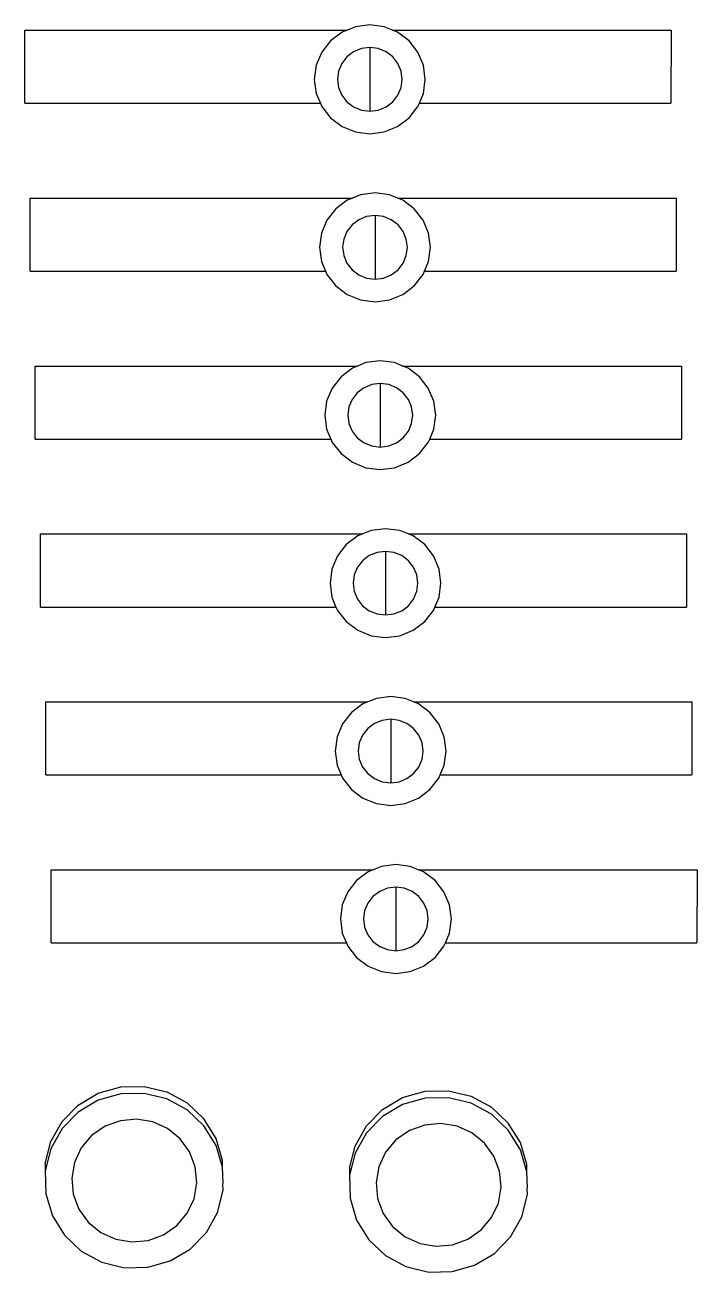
# Model space of a CAD drawing. Extents: x 3485972 to 3601240, y -625657 to -591207.
# Drawn here: x 3510479.8 to 3510539.7, y -597132.3 to -597021.1 of the extents above; entities that cross this region are included whole.
import ezdxf

# ---------------------------------------------------------------- set-up
doc = ezdxf.new("R2010")
doc.units = 0
doc.header["$LTSCALE"] = 6
doc.header["$MEASUREMENT"] = 0
doc.layers.add('medical equipment', color=171, linetype='CONTINUOUS', lineweight=25)

msp = doc.modelspace()

# ---------------------------------------------------------------- linework, layer by layer
at = {"layer": 'medical equipment'}
for p, q in [((3510510.56, -597021.12), (3510509.28, -597021.29)), ((3510511.84, -597021.29), (3510510.56, -597021.12)), ((3510479.82, -597028.1), (3510479.82, -597021.59)), ((3510479.82, -597021.59), (3510508.53, -597021.59)), ((3510508.08, -597021.77), (3510507.06, -597022.54)), ((3510508.53, -597021.59), (3510508.08, -597021.77)), ((3510509.28, -597021.29), (3510508.53, -597021.59)), ((3510512.59, -597021.59), (3510511.84, -597021.29)), ((3510512.59, -597021.59), (3510537.4, -597021.59)), ((3510513.03, -597021.77), (3510512.59, -597021.59)), ((3510514.06, -597022.54), (3510513.03, -597021.77)), ((3510537.4, -597021.59), (3510537.39, -597028.1)), ((3510507.06, -597022.54), (3510506.27, -597023.55)), ((3510509.81, -597023.23), (3510509.11, -597023.52)), ((3510510.56, -597023.14), (3510509.81, -597023.23)), ((3510511.31, -597023.23), (3510510.56, -597023.14)), ((3510510.56, -597023.14), (3510510.56, -597028.8)), ((3510512, -597023.52), (3510511.31, -597023.23)), ((3510514.84, -597023.55), (3510514.06, -597022.54)), ((3510506.27, -597023.55), (3510505.78, -597024.71)), ((3510508.05, -597024.55), (3510507.77, -597025.24)), ((3510508.51, -597023.97), (3510508.05, -597024.55)), ((3510509.11, -597023.52), (3510508.51, -597023.97)), ((3510512.6, -597023.97), (3510512, -597023.52)), ((3510513.06, -597024.55), (3510512.6, -597023.97)), ((3510513.35, -597025.24), (3510513.06, -597024.55)), ((3510515.34, -597024.71), (3510514.84, -597023.55)), ((3510505.78, -597024.71), (3510505.61, -597025.97)), ((3510507.77, -597025.24), (3510507.67, -597025.97)), ((3510513.45, -597025.97), (3510513.35, -597025.24)), ((3510515.5, -597025.97), (3510515.34, -597024.71)), ((3510505.61, -597025.97), (3510505.78, -597027.23)), ((3510507.67, -597025.97), (3510507.77, -597026.7)), ((3510507.77, -597026.7), (3510508.05, -597027.39)), ((3510513.06, -597027.39), (3510513.35, -597026.7)), ((3510513.35, -597026.7), (3510513.45, -597025.97)), ((3510515.34, -597027.23), (3510515.5, -597025.97)), ((3510505.78, -597027.23), (3510506.15, -597028.1)), ((3510508.05, -597027.39), (3510508.51, -597027.97)), ((3510512.6, -597027.97), (3510513.06, -597027.39)), ((3510514.97, -597028.1), (3510515.34, -597027.23)), ((3510479.82, -597028.1), (3510506.15, -597028.1)), ((3510506.15, -597028.1), (3510506.27, -597028.4)), ((3510506.27, -597028.4), (3510507.06, -597029.4)), ((3510508.51, -597027.97), (3510509.11, -597028.43)), ((3510509.11, -597028.43), (3510509.81, -597028.71)), ((3510509.81, -597028.71), (3510510.56, -597028.8)), ((3510510.56, -597028.8), (3510511.31, -597028.71)), ((3510511.31, -597028.71), (3510512, -597028.43)), ((3510512, -597028.43), (3510512.6, -597027.97)), ((3510514.06, -597029.4), (3510514.84, -597028.4)), ((3510514.84, -597028.4), (3510514.97, -597028.1)), ((3510514.97, -597028.1), (3510537.39, -597028.1)), ((3510507.06, -597029.4), (3510508.08, -597030.17)), ((3510513.03, -597030.17), (3510514.06, -597029.4)), ((3510508.08, -597030.17), (3510509.28, -597030.66)), ((3510509.28, -597030.66), (3510510.56, -597030.82)), ((3510510.56, -597030.82), (3510511.84, -597030.66)), ((3510511.84, -597030.66), (3510513.03, -597030.17)), ((3510480.29, -597036.56), (3510509, -597036.56)), ((3510480.29, -597043.07), (3510480.29, -597036.56)), ((3510508.55, -597036.74), (3510507.53, -597037.51)), ((3510509, -597036.56), (3510508.55, -597036.74)), ((3510509.74, -597036.25), (3510509, -597036.56)), ((3510511.02, -597036.09), (3510509.74, -597036.25)), ((3510512.3, -597036.25), (3510511.02, -597036.09)), ((3510513.05, -597036.56), (3510512.3, -597036.25)), ((3510513.05, -597036.56), (3510537.86, -597036.56)), ((3510513.5, -597036.74), (3510513.05, -597036.56)), ((3510514.52, -597037.51), (3510513.5, -597036.74)), ((3510537.86, -597036.56), (3510537.85, -597043.07)), ((3510507.53, -597037.51), (3510506.74, -597038.51)), ((3510515.31, -597038.51), (3510514.52, -597037.51)), ((3510506.74, -597038.51), (3510506.24, -597039.68)), ((3510508.98, -597038.93), (3510508.52, -597039.52)), ((3510509.58, -597038.48), (3510508.98, -597038.93)), ((3510510.27, -597038.2), (3510509.58, -597038.48)), ((3510511.02, -597038.1), (3510510.27, -597038.2)), ((3510511.77, -597038.2), (3510511.02, -597038.1)), ((3510511.02, -597038.1), (3510511.02, -597043.77)), ((3510512.47, -597038.48), (3510511.77, -597038.2)), ((3510513.07, -597038.93), (3510512.47, -597038.48)), ((3510513.53, -597039.52), (3510513.07, -597038.93)), ((3510515.8, -597039.68), (3510515.31, -597038.51)), ((3510506.24, -597039.68), (3510506.08, -597040.94)), ((3510508.52, -597039.52), (3510508.23, -597040.2)), ((3510513.81, -597040.2), (3510513.53, -597039.52)), ((3510515.97, -597040.94), (3510515.8, -597039.68)), ((3510506.08, -597040.94), (3510506.24, -597042.19)), ((3510508.23, -597040.2), (3510508.13, -597040.94)), ((3510508.13, -597040.94), (3510508.23, -597041.67)), ((3510513.91, -597040.94), (3510513.81, -597040.2)), ((3510513.81, -597041.67), (3510513.91, -597040.94)), ((3510515.8, -597042.19), (3510515.97, -597040.94)), ((3510506.24, -597042.19), (3510506.61, -597043.07)), ((3510508.23, -597041.67), (3510508.52, -597042.35)), ((3510513.53, -597042.35), (3510513.81, -597041.67)), ((3510515.43, -597043.07), (3510515.8, -597042.19)), ((3510480.29, -597043.07), (3510506.61, -597043.07)), ((3510506.61, -597043.07), (3510506.74, -597043.36)), ((3510506.74, -597043.36), (3510507.53, -597044.37)), ((3510508.52, -597042.35), (3510508.98, -597042.94)), ((3510508.98, -597042.94), (3510509.58, -597043.39)), ((3510509.58, -597043.39), (3510510.27, -597043.68)), ((3510511.77, -597043.68), (3510512.47, -597043.39)), ((3510512.47, -597043.39), (3510513.07, -597042.94)), ((3510513.07, -597042.94), (3510513.53, -597042.35)), ((3510514.52, -597044.37), (3510515.31, -597043.36)), ((3510515.31, -597043.36), (3510515.43, -597043.07)), ((3510515.43, -597043.07), (3510537.85, -597043.07)), ((3510507.53, -597044.37), (3510508.55, -597045.14)), ((3510510.27, -597043.68), (3510511.02, -597043.77)), ((3510511.02, -597043.77), (3510511.77, -597043.68)), ((3510513.5, -597045.14), (3510514.52, -597044.37)), ((3510508.55, -597045.14), (3510509.74, -597045.62)), ((3510509.74, -597045.62), (3510511.02, -597045.79)), ((3510511.02, -597045.79), (3510512.3, -597045.62)), ((3510512.3, -597045.62), (3510513.5, -597045.14)), ((3510510.21, -597051.22), (3510509.46, -597051.52)), ((3510511.49, -597051.05), (3510510.21, -597051.22)), ((3510512.77, -597051.22), (3510511.49, -597051.05)), ((3510513.51, -597051.52), (3510512.77, -597051.22)), ((3510480.75, -597058.03), (3510480.75, -597051.52)), ((3510480.75, -597051.52), (3510509.46, -597051.52)), ((3510509.01, -597051.7), (3510507.99, -597052.47)), ((3510509.46, -597051.52), (3510509.01, -597051.7)), ((3510513.51, -597051.52), (3510538.32, -597051.52)), ((3510513.96, -597051.7), (3510513.51, -597051.52)), ((3510514.98, -597052.47), (3510513.96, -597051.7)), ((3510538.32, -597051.52), (3510538.32, -597058.03)), ((3510507.99, -597052.47), (3510507.2, -597053.48)), ((3510510.04, -597053.45), (3510509.44, -597053.9)), ((3510510.74, -597053.17), (3510510.04, -597053.45)), ((3510511.49, -597053.07), (3510510.74, -597053.17)), ((3510512.24, -597053.17), (3510511.49, -597053.07)), ((3510511.49, -597053.07), (3510511.49, -597058.74)), ((3510512.93, -597053.45), (3510512.24, -597053.17)), ((3510513.53, -597053.9), (3510512.93, -597053.45)), ((3510515.77, -597053.48), (3510514.98, -597052.47)), ((3510507.2, -597053.48), (3510506.71, -597054.65)), ((3510508.98, -597054.49), (3510508.69, -597055.17)), ((3510509.44, -597053.9), (3510508.98, -597054.49)), ((3510513.99, -597054.49), (3510513.53, -597053.9)), ((3510514.28, -597055.17), (3510513.99, -597054.49)), ((3510516.26, -597054.65), (3510515.77, -597053.48)), ((3510506.71, -597054.65), (3510506.54, -597055.9)), ((3510508.69, -597055.17), (3510508.6, -597055.9)), ((3510514.38, -597055.9), (3510514.28, -597055.17)), ((3510516.43, -597055.9), (3510516.26, -597054.65)), ((3510506.54, -597055.9), (3510506.71, -597057.16)), ((3510508.6, -597055.9), (3510508.69, -597056.64)), ((3510508.69, -597056.64), (3510508.98, -597057.32)), ((3510513.99, -597057.32), (3510514.28, -597056.64)), ((3510514.28, -597056.64), (3510514.38, -597055.9)), ((3510516.26, -597057.16), (3510516.43, -597055.9)), ((3510506.71, -597057.16), (3510507.08, -597058.03)), ((3510508.98, -597057.32), (3510509.44, -597057.91)), ((3510513.53, -597057.91), (3510513.99, -597057.32)), ((3510515.9, -597058.03), (3510516.26, -597057.16)), ((3510480.75, -597058.03), (3510507.08, -597058.03)), ((3510507.08, -597058.03), (3510507.2, -597058.33)), ((3510507.2, -597058.33), (3510507.99, -597059.33)), ((3510509.44, -597057.91), (3510510.04, -597058.36)), ((3510510.04, -597058.36), (3510510.74, -597058.64)), ((3510510.74, -597058.64), (3510511.49, -597058.74)), ((3510511.49, -597058.74), (3510512.24, -597058.64)), ((3510512.24, -597058.64), (3510512.93, -597058.36)), ((3510512.93, -597058.36), (3510513.53, -597057.91)), ((3510514.98, -597059.33), (3510515.77, -597058.33)), ((3510515.77, -597058.33), (3510515.9, -597058.03)), ((3510515.9, -597058.03), (3510538.32, -597058.03)), ((3510507.99, -597059.33), (3510509.01, -597060.1)), ((3510509.01, -597060.1), (3510510.21, -597060.59)), ((3510512.77, -597060.59), (3510513.96, -597060.1)), ((3510513.96, -597060.1), (3510514.98, -597059.33)), ((3510510.21, -597060.59), (3510511.49, -597060.75)), ((3510511.49, -597060.75), (3510512.77, -597060.59)), ((3510481.22, -597066.49), (3510509.92, -597066.49)), ((3510481.22, -597073), (3510481.22, -597066.49)), ((3510509.48, -597066.67), (3510508.45, -597067.44)), ((3510509.92, -597066.49), (3510509.48, -597066.67)), ((3510510.67, -597066.19), (3510509.92, -597066.49)), ((3510511.95, -597066.02), (3510510.67, -597066.19)), ((3510513.23, -597066.19), (3510511.95, -597066.02)), ((3510513.98, -597066.49), (3510513.23, -597066.19)), ((3510513.98, -597066.49), (3510538.79, -597066.49)), ((3510514.42, -597066.67), (3510513.98, -597066.49)), ((3510515.45, -597067.44), (3510514.42, -597066.67)), ((3510538.79, -597066.49), (3510538.78, -597073)), ((3510508.45, -597067.44), (3510507.67, -597068.45)), ((3510516.24, -597068.45), (3510515.45, -597067.44)), ((3510507.67, -597068.45), (3510507.17, -597069.62)), ((3510509.91, -597068.87), (3510509.45, -597069.45)), ((3510510.51, -597068.42), (3510509.91, -597068.87)), ((3510511.2, -597068.13), (3510510.51, -597068.42)), ((3510511.95, -597068.04), (3510511.2, -597068.13)), ((3510512.7, -597068.13), (3510511.95, -597068.04)), ((3510511.95, -597068.04), (3510511.95, -597073.71)), ((3510513.4, -597068.42), (3510512.7, -597068.13)), ((3510514, -597068.87), (3510513.4, -597068.42)), ((3510514.45, -597069.45), (3510514, -597068.87)), ((3510516.73, -597069.62), (3510516.24, -597068.45)), ((3510507.17, -597069.62), (3510507.01, -597070.87)), ((3510509.45, -597069.45), (3510509.16, -597070.14)), ((3510514.74, -597070.14), (3510514.45, -597069.45)), ((3510516.9, -597070.87), (3510516.73, -597069.62)), ((3510507.01, -597070.87), (3510507.17, -597072.13)), ((3510509.16, -597070.14), (3510509.06, -597070.87)), ((3510509.06, -597070.87), (3510509.16, -597071.6)), ((3510514.84, -597070.87), (3510514.74, -597070.14)), ((3510514.74, -597071.6), (3510514.84, -597070.87)), ((3510516.73, -597072.13), (3510516.9, -597070.87)), ((3510507.17, -597072.13), (3510507.54, -597073)), ((3510509.16, -597071.6), (3510509.45, -597072.29)), ((3510509.45, -597072.29), (3510509.91, -597072.88)), ((3510514, -597072.88), (3510514.45, -597072.29)), ((3510514.45, -597072.29), (3510514.74, -597071.6)), ((3510516.36, -597073), (3510516.73, -597072.13)), ((3510481.22, -597073), (3510507.54, -597073)), ((3510507.54, -597073), (3510507.67, -597073.3)), ((3510507.67, -597073.3), (3510508.45, -597074.3)), ((3510509.91, -597072.88), (3510510.51, -597073.33)), ((3510510.51, -597073.33), (3510511.2, -597073.61)), ((3510512.7, -597073.61), (3510513.4, -597073.33)), ((3510513.4, -597073.33), (3510514, -597072.88)), ((3510515.45, -597074.3), (3510516.24, -597073.3)), ((3510516.24, -597073.3), (3510516.36, -597073)), ((3510516.36, -597073), (3510538.78, -597073)), ((3510508.45, -597074.3), (3510509.48, -597075.07)), ((3510511.2, -597073.61), (3510511.95, -597073.71)), ((3510511.95, -597073.71), (3510512.7, -597073.61)), ((3510514.42, -597075.07), (3510515.45, -597074.3)), ((3510509.48, -597075.07), (3510510.67, -597075.56)), ((3510510.67, -597075.56), (3510511.95, -597075.72)), ((3510511.95, -597075.72), (3510513.23, -597075.56)), ((3510513.23, -597075.56), (3510514.42, -597075.07)), ((3510511.14, -597081.15), (3510510.39, -597081.46)), ((3510512.42, -597080.99), (3510511.14, -597081.15)), ((3510513.7, -597081.15), (3510512.42, -597080.99)), ((3510514.44, -597081.46), (3510513.7, -597081.15)), ((3510481.68, -597081.46), (3510510.39, -597081.46)), ((3510481.68, -597087.97), (3510481.68, -597081.46)), ((3510509.94, -597081.64), (3510508.92, -597082.41)), ((3510510.39, -597081.46), (3510509.94, -597081.64)), ((3510514.44, -597081.46), (3510539.25, -597081.46)), ((3510514.89, -597081.64), (3510514.44, -597081.46)), ((3510515.91, -597082.41), (3510514.89, -597081.64)), ((3510539.25, -597081.46), (3510539.25, -597087.97)), ((3510508.13, -597083.41), (3510507.64, -597084.58)), ((3510508.92, -597082.41), (3510508.13, -597083.41)), ((3510510.97, -597083.38), (3510510.37, -597083.83)), ((3510511.67, -597083.1), (3510510.97, -597083.38)), ((3510512.42, -597083), (3510511.67, -597083.1)), ((3510513.16, -597083.1), (3510512.42, -597083)), ((3510512.42, -597083), (3510512.42, -597088.67)), ((3510513.86, -597083.38), (3510513.16, -597083.1)), ((3510514.46, -597083.83), (3510513.86, -597083.38)), ((3510516.7, -597083.41), (3510515.91, -597082.41)), ((3510517.19, -597084.58), (3510516.7, -597083.41)), ((3510507.64, -597084.58), (3510507.47, -597085.84)), ((3510509.91, -597084.42), (3510509.62, -597085.1)), ((3510510.37, -597083.83), (3510509.91, -597084.42)), ((3510514.92, -597084.42), (3510514.46, -597083.83)), ((3510515.21, -597085.1), (3510514.92, -597084.42)), ((3510517.36, -597085.84), (3510517.19, -597084.58)), ((3510509.62, -597085.1), (3510509.53, -597085.84)), ((3510515.31, -597085.84), (3510515.21, -597085.1)), ((3510507.47, -597085.84), (3510507.64, -597087.09)), ((3510509.53, -597085.84), (3510509.62, -597086.57)), ((3510509.62, -597086.57), (3510509.91, -597087.26)), ((3510514.92, -597087.26), (3510515.21, -597086.57)), ((3510515.21, -597086.57), (3510515.31, -597085.84)), ((3510517.19, -597087.09), (3510517.36, -597085.84)), ((3510507.64, -597087.09), (3510508.01, -597087.97)), ((3510509.91, -597087.26), (3510510.37, -597087.84)), ((3510510.37, -597087.84), (3510510.97, -597088.29)), ((3510513.86, -597088.29), (3510514.46, -597087.84)), ((3510514.46, -597087.84), (3510514.92, -597087.26)), ((3510516.82, -597087.97), (3510517.19, -597087.09)), ((3510481.68, -597087.97), (3510508.01, -597087.97)), ((3510508.01, -597087.97), (3510508.13, -597088.26)), ((3510508.13, -597088.26), (3510508.92, -597089.27)), ((3510510.97, -597088.29), (3510511.67, -597088.58)), ((3510511.67, -597088.58), (3510512.42, -597088.67)), ((3510512.42, -597088.67), (3510513.16, -597088.58)), ((3510513.16, -597088.58), (3510513.86, -597088.29)), ((3510515.91, -597089.27), (3510516.7, -597088.26)), ((3510516.7, -597088.26), (3510516.82, -597087.97)), ((3510516.82, -597087.97), (3510539.25, -597087.97)), ((3510508.92, -597089.27), (3510509.94, -597090.04)), ((3510509.94, -597090.04), (3510511.14, -597090.52)), ((3510513.7, -597090.52), (3510514.89, -597090.04)), ((3510514.89, -597090.04), (3510515.91, -597089.27)), ((3510511.14, -597090.52), (3510512.42, -597090.69)), ((3510512.42, -597090.69), (3510513.7, -597090.52)), ((3510482.15, -597096.42), (3510510.85, -597096.42)), ((3510482.15, -597102.93), (3510482.15, -597096.42)), ((3510510.41, -597096.6), (3510509.38, -597097.38)), ((3510510.85, -597096.42), (3510510.41, -597096.6)), ((3510511.6, -597096.12), (3510510.85, -597096.42)), ((3510512.88, -597095.95), (3510511.6, -597096.12)), ((3510514.16, -597096.12), (3510512.88, -597095.95)), ((3510514.91, -597096.42), (3510514.16, -597096.12)), ((3510514.91, -597096.42), (3510539.72, -597096.42)), ((3510515.35, -597096.6), (3510514.91, -597096.42)), ((3510516.38, -597097.38), (3510515.35, -597096.6)), ((3510539.72, -597096.42), (3510539.71, -597102.93)), ((3510509.38, -597097.38), (3510508.6, -597098.38)), ((3510517.16, -597098.38), (3510516.38, -597097.38)), ((3510508.6, -597098.38), (3510508.1, -597099.55)), ((3510510.84, -597098.8), (3510510.38, -597099.39)), ((3510511.44, -597098.35), (3510510.84, -597098.8)), ((3510512.13, -597098.07), (3510511.44, -597098.35)), ((3510512.88, -597097.97), (3510512.13, -597098.07)), ((3510513.63, -597098.07), (3510512.88, -597097.97)), ((3510512.88, -597097.97), (3510512.88, -597103.64)), ((3510514.33, -597098.35), (3510513.63, -597098.07)), ((3510514.92, -597098.8), (3510514.33, -597098.35)), ((3510515.38, -597099.39), (3510514.92, -597098.8)), ((3510517.66, -597099.55), (3510517.16, -597098.38)), ((3510508.1, -597099.55), (3510507.93, -597100.8)), ((3510510.09, -597100.07), (3510509.99, -597100.8)), ((3510510.38, -597099.39), (3510510.09, -597100.07)), ((3510515.67, -597100.07), (3510515.38, -597099.39)), ((3510515.77, -597100.8), (3510515.67, -597100.07)), ((3510517.83, -597100.8), (3510517.66, -597099.55)), ((3510507.93, -597100.8), (3510508.1, -597102.06)), ((3510509.99, -597100.8), (3510510.09, -597101.54)), ((3510515.67, -597101.54), (3510515.77, -597100.8)), ((3510517.66, -597102.06), (3510517.83, -597100.8)), ((3510508.1, -597102.06), (3510508.47, -597102.93)), ((3510510.09, -597101.54), (3510510.38, -597102.22)), ((3510510.38, -597102.22), (3510510.84, -597102.81)), ((3510514.92, -597102.81), (3510515.38, -597102.22)), ((3510515.38, -597102.22), (3510515.67, -597101.54)), ((3510517.29, -597102.93), (3510517.66, -597102.06)), ((3510482.15, -597102.93), (3510508.47, -597102.93)), ((3510508.47, -597102.93), (3510508.6, -597103.23)), ((3510508.6, -597103.23), (3510509.38, -597104.23)), ((3510510.84, -597102.81), (3510511.44, -597103.26)), ((3510511.44, -597103.26), (3510512.13, -597103.54)), ((3510513.63, -597103.54), (3510514.33, -597103.26)), ((3510514.33, -597103.26), (3510514.92, -597102.81)), ((3510516.38, -597104.23), (3510517.16, -597103.23)), ((3510517.16, -597103.23), (3510517.29, -597102.93)), ((3510517.29, -597102.93), (3510539.71, -597102.93)), ((3510509.38, -597104.23), (3510510.41, -597105.01)), ((3510512.13, -597103.54), (3510512.88, -597103.64)), ((3510512.88, -597103.64), (3510513.63, -597103.54)), ((3510515.35, -597105.01), (3510516.38, -597104.23)), ((3510510.41, -597105.01), (3510511.6, -597105.49)), ((3510511.6, -597105.49), (3510512.88, -597105.66)), ((3510512.88, -597105.66), (3510514.16, -597105.49)), ((3510514.16, -597105.49), (3510515.35, -597105.01)), ((3510484.58, -597117.39), (3510486.36, -597116.34)), ((3510486.36, -597116.34), (3510488.36, -597115.77)), ((3510488.36, -597116.4), (3510486.36, -597116.96)), ((3510488.36, -597115.77), (3510490.44, -597115.73)), ((3510490.44, -597116.35), (3510488.36, -597116.4)), ((3510490.44, -597115.73), (3510492.46, -597116.22)), ((3510492.46, -597116.84), (3510490.44, -597116.35)), ((3510492.46, -597116.22), (3510494.28, -597117.2)), ((3510511.7, -597117.78), (3510513.48, -597116.73)), ((3510513.48, -597116.73), (3510515.48, -597116.16)), ((3510515.48, -597116.78), (3510513.48, -597117.35)), ((3510515.48, -597116.16), (3510517.56, -597116.12)), ((3510517.56, -597116.74), (3510515.48, -597116.78)), ((3510517.56, -597116.12), (3510519.58, -597116.6)), ((3510519.58, -597117.23), (3510517.56, -597116.74)), ((3510519.58, -597116.6), (3510521.4, -597117.59)), ((3510483.14, -597118.87), (3510484.58, -597117.39)), ((3510486.36, -597116.96), (3510484.58, -597118.02)), ((3510494.28, -597117.82), (3510492.46, -597116.84)), ((3510494.28, -597117.2), (3510495.78, -597118.61)), ((3510495.78, -597119.24), (3510494.28, -597117.82)), ((3510510.26, -597119.25), (3510511.7, -597117.78)), ((3510513.48, -597117.35), (3510511.7, -597118.41)), ((3510521.4, -597118.21), (3510519.58, -597117.23)), ((3510521.4, -597117.59), (3510522.9, -597119)), ((3510482.14, -597120.65), (3510483.14, -597118.87)), ((3510484.58, -597118.02), (3510483.14, -597119.49)), ((3510488.33, -597118.79), (3510486.96, -597119.28)), ((3510489.78, -597118.65), (3510488.33, -597118.79)), ((3510491.21, -597118.89), (3510489.78, -597118.65)), ((3510492.54, -597119.49), (3510491.21, -597118.89)), ((3510496.86, -597120.36), (3510495.78, -597118.61)), ((3510511.7, -597118.41), (3510510.26, -597119.88)), ((3510516.9, -597119.04), (3510515.45, -597119.17)), ((3510518.33, -597119.28), (3510516.9, -597119.04)), ((3510522.9, -597119.62), (3510521.4, -597118.21)), ((3510523.98, -597120.74), (3510522.9, -597119)), ((3510483.14, -597119.49), (3510482.14, -597121.28)), ((3510485.77, -597120.11), (3510484.84, -597121.21)), ((3510486.96, -597119.28), (3510485.77, -597120.11)), ((3510493.66, -597120.4), (3510492.54, -597119.49)), ((3510496.86, -597120.98), (3510495.78, -597119.24)), ((3510509.26, -597121.04), (3510510.26, -597119.25)), ((3510510.26, -597119.88), (3510509.26, -597121.67)), ((3510514.08, -597119.67), (3510512.89, -597120.49)), ((3510515.45, -597119.17), (3510514.08, -597119.67)), ((3510519.65, -597119.88), (3510518.33, -597119.28)), ((3510520.77, -597120.79), (3510519.65, -597119.88)), ((3510523.98, -597121.37), (3510522.9, -597119.62)), ((3510481.64, -597122.64), (3510482.14, -597120.65)), ((3510484.84, -597121.21), (3510484.23, -597122.5)), ((3510494.5, -597121.57), (3510493.66, -597120.4)), ((3510497.44, -597122.32), (3510496.86, -597120.36)), ((3510497.44, -597122.94), (3510496.86, -597120.98)), ((3510508.76, -597123.02), (3510509.26, -597121.04)), ((3510512.89, -597120.49), (3510511.96, -597121.59)), ((3510521.62, -597121.96), (3510520.77, -597120.79)), ((3510524.56, -597122.7), (3510523.98, -597120.74)), ((3510482.14, -597121.28), (3510481.64, -597123.26)), ((3510495, -597122.91), (3510494.5, -597121.57)), ((3510497.44, -597122.94), (3510497.44, -597122.32)), ((3510509.26, -597121.67), (3510508.76, -597123.65)), ((3510511.96, -597121.59), (3510511.35, -597122.89)), ((3510522.12, -597123.29), (3510521.62, -597121.96)), ((3510524.56, -597123.33), (3510523.98, -597121.37)), ((3510481.64, -597122.64), (3510481.64, -597123.26)), ((3510481.64, -597123.26), (3510481.69, -597125.3)), ((3510484.23, -597122.5), (3510483.99, -597123.91)), ((3510495.14, -597124.33), (3510495, -597122.91)), ((3510497.48, -597124.36), (3510497.44, -597122.94)), ((3510508.76, -597123.02), (3510508.76, -597123.65)), ((3510511.35, -597122.89), (3510511.11, -597124.3)), ((3510522.26, -597124.72), (3510522.12, -597123.29)), ((3510524.56, -597123.33), (3510524.56, -597122.7)), ((3510524.6, -597124.74), (3510524.56, -597123.33)), ((3510483.99, -597123.91), (3510484.12, -597125.33)), ((3510494.89, -597125.74), (3510495.14, -597124.33)), ((3510497.47, -597124.4), (3510497.48, -597124.36)), ((3510497.48, -597124.98), (3510497.47, -597124.4)), ((3510508.76, -597123.65), (3510508.8, -597125.69)), ((3510511.11, -597124.3), (3510511.24, -597125.72)), ((3510481.69, -597125.3), (3510482.27, -597127.26)), ((3510484.12, -597125.33), (3510484.63, -597126.67)), ((3510496.99, -597126.96), (3510497.48, -597124.98)), ((3510508.8, -597125.69), (3510509.38, -597127.65)), ((3510522.01, -597126.12), (3510522.26, -597124.72)), ((3510524.11, -597127.35), (3510524.6, -597125.37)), ((3510524.59, -597124.79), (3510524.6, -597124.74)), ((3510524.6, -597125.37), (3510524.59, -597124.79)), ((3510484.63, -597126.67), (3510485.47, -597127.84)), ((3510494.28, -597127.03), (3510494.89, -597125.74)), ((3510511.24, -597125.72), (3510511.75, -597127.06)), ((3510521.4, -597127.42), (3510522.01, -597126.12)), ((3510482.27, -597127.26), (3510483.34, -597129)), ((3510485.47, -597127.84), (3510486.59, -597128.75)), ((3510493.35, -597128.13), (3510494.28, -597127.03)), ((3510495.99, -597128.75), (3510496.99, -597126.96)), ((3510509.38, -597127.65), (3510510.46, -597129.39)), ((3510511.75, -597127.06), (3510512.59, -597128.22)), ((3510520.47, -597128.52), (3510521.4, -597127.42)), ((3510523.1, -597129.14), (3510524.11, -597127.35)), ((3510483.34, -597129), (3510484.84, -597130.42)), ((3510486.59, -597128.75), (3510487.92, -597129.35)), ((3510490.8, -597129.45), (3510492.17, -597128.96)), ((3510492.17, -597128.96), (3510493.35, -597128.13)), ((3510494.54, -597130.22), (3510495.99, -597128.75)), ((3510512.59, -597128.22), (3510513.71, -597129.14)), ((3510519.28, -597129.35), (3510520.47, -597128.52)), ((3510487.92, -597129.35), (3510489.35, -597129.59)), ((3510489.35, -597129.59), (3510490.8, -597129.45)), ((3510510.46, -597129.39), (3510511.96, -597130.8)), ((3510513.71, -597129.14), (3510515.03, -597129.73)), ((3510515.03, -597129.73), (3510516.47, -597129.97)), ((3510516.47, -597129.97), (3510517.92, -597129.84)), ((3510517.92, -597129.84), (3510519.28, -597129.35)), ((3510521.66, -597130.61), (3510523.1, -597129.14)), ((3510484.84, -597130.42), (3510486.67, -597131.4)), ((3510492.76, -597131.28), (3510494.54, -597130.22)), ((3510511.96, -597130.8), (3510513.78, -597131.79)), ((3510519.88, -597131.66), (3510521.66, -597130.61)), ((3510486.67, -597131.4), (3510488.69, -597131.89)), ((3510488.69, -597131.89), (3510490.77, -597131.85)), ((3510490.77, -597131.85), (3510492.76, -597131.28)), ((3510513.78, -597131.79), (3510515.81, -597132.27)), ((3510515.81, -597132.27), (3510517.89, -597132.23)), ((3510517.89, -597132.23), (3510519.88, -597131.66))]:
    msp.add_line(p, q, dxfattribs=at)

doc.saveas('drawing.dxf')
